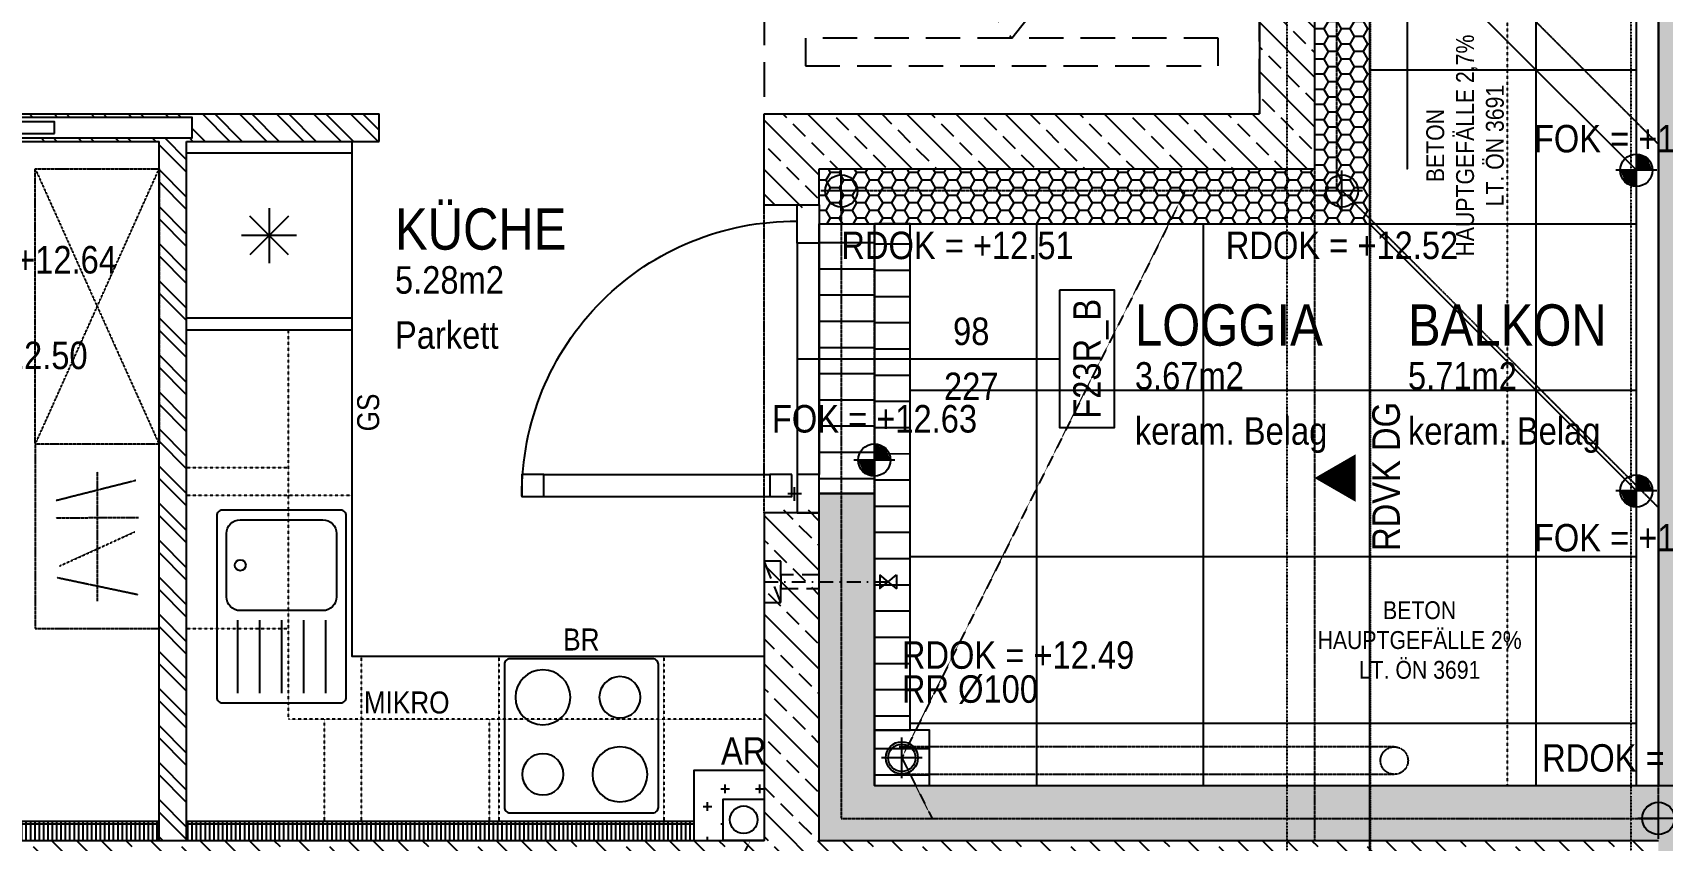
# Model space of a CAD drawing. Header units: millimetres. Extents: x -89828 to -25315, y -35442 to 69272.
# Drawn here: x -34654 to -28730, y 11449 to 14385 of the extents above; entities that cross this region are included whole.
import ezdxf
from ezdxf.enums import TextEntityAlignment as Align

# ---------------------------------------------------------------- set-up
doc = ezdxf.new("R2010")
doc.units = ezdxf.units.MM
doc.linetypes.add('HIDDEN2', pattern=[0.1875, 0.125, -0.0625])
doc.linetypes.add('STRICHPUNKT', pattern=[1, 0.5, -0.25, 0, -0.25])
for name, color, linetype in [('00-TXT---------M0', 8, 'Continuous'), ('00_HLP-G00-L04-M0', 6, 'Continuous'), ('01-BFL-G00-L04-M0', 10, 'Continuous'), ('01-HID-G00-L04-ENTWÄSSERUNG', 8, 'HIDDEN2'), ('01-SYM-G00-L04-M0', 8, 'Continuous'), ('01-TXT---------M0', 1, 'Continuous'), ('01-TXT---------PP', 1, 'Continuous'), ('01-TXT-G00-L04-M0', 1, 'Continuous'), ('02-ANS-G00-L04-Rigol', 8, 'Continuous'), ('02-AXO-G00-L04-M0', 8, 'STRICHPUNKT'), ('02-DIM-G00-L04-ACHSEN', 8, 'Continuous'), ('02-FIL-G00-L04-GRÜN', 72, 'Continuous'), ('02-FIL-G00-L04-LILA', 223, 'Continuous'), ('02-FIL-G00-L04-ORANGE', 40, 'Continuous'), ('02-FIL-G00-L04-PLATTENBELAG', 253, 'Continuous'), ('02-FIL-G00-L04-STB', 8, 'Continuous'), ('02-HID-G00-L04-M0', 8, 'HIDDEN2'), ('02-TWA---------M0', 4, 'Continuous'), ('02-TWA-G00-L04-M0', 4, 'Continuous'), ('02-WDA---------M0', 8, 'Continuous'), ('02-WDA-G00-L04-M0', 8, 'Continuous'), ('02-ZWA---------M0', 2, 'Continuous'), ('02-ZWA-G00-L04-M0', 2, 'Continuous'), ('03-ANS-G00-L04-M0', 8, 'Continuous'), ('03-SYM-G00-L04-M0', 8, 'Continuous'), ('04-HLP---------M0', 8, 'HIDDEN2'), ('04-STO---------M0', 1, 'Continuous'), ('04-SYM---------EP', 8, 'Continuous'), ('04-SYM-G00-L04-EP', 8, 'Continuous'), ('04-TXT---------EP', 8, 'Continuous'), ('04-TXT-G00-L04-M0', 8, 'Continuous'), ('04-TXT-G00-L04-POS', 8, 'Continuous'), ('05-SYM---------M0', 8, 'Continuous'), ('05-SYM-G00-L04-M0', 8, 'Continuous'), ('05-TXT---------PP', 8, 'Continuous'), ('07-SAN---------M0', 8, 'Continuous'), ('07-SAN-G00-L04-Küche', 8, 'Continuous'), ('07-SAN-G00-L04-M0', 8, 'Continuous'), ('07-SYM-G00-L04-M0', 8, 'STRICHPUNKT'), ('07_MOB-G00-L04-M0', 6, 'HIDDEN2'), ('09-VER-G00-L04-GRUNDSTÜCKSGRENZE', 161, 'Continuous')]:
    doc.layers.add(name, color=color, linetype=linetype)
doc.styles.add('ARIAL', font='arial.ttf', dxfattribs={"width": 0.85})
doc.dimstyles.new('pp chromy&schneider', dxfattribs={"dimscale": 0.005, "dimtxt": 25, "dimasz": 10, "dimexe": 0, "dimexo": 0, "dimgap": 5, "dimtad": 1, "dimdec": 1, "dimlfac": 100, "dimrnd": 0.1, "dimzin": 9, "dimdsep": 46, "dimtxsty": 'ARIAL', "dimblk": 'c&s kote', "dimcen": 0, "dimse1": 1, "dimse2": 1, "dimclrd": 8, "dimclrt": 8, "dimadec": 0, "dimazin": 0, "dimtfac": 0.75, "dimtdec": 1, "dimtix": 1, "dimtmove": 2, "dimatfit": 0, "dimldrblk": 'NONE', "dimfxl": 1, "dimtolj": 1, "dimlwd": -1, "dimarcsym": 0})
pattern_1 = [(135, (-114957.16, -39290.58), (-89.80256, -89.80256), []), (135, (-114957.16, -39200.78), (-89.80256, -89.80256), [63.5, -31.75])]
pattern_2 = [(90, (-114957.161, -39290.578), (-15.875, 4e-13), []), (180, (-114957.16, -39290.58), (-2e-12, -63.5), [])]

# ---------------------------------------------------------------- blocks, each defined once
blk = doc.blocks.new('04-TXT')
blk.add_line((0, 0), (0.9529, 0))
at = {"layer": '04-TXT---------EP', "color": 8, "style": 'ARIAL', "width": 0.85}
blk.add_attdef('WIDTH', text='', height=0.1, dxfattribs=at).set_placement((0.6322, 0.05), align=Align.CENTER)
blk.add_attdef('HEIGHT', text='', height=0.1, dxfattribs=at).set_placement((0.6322, -0.05), align=Align.TOP_CENTER)
blk = doc.blocks.new('01-SQM')
at = {"layer": '01-TXT---------M0', "color": 1, "style": 'ARIAL', "width": 0.85}
blk.add_attdef('ROOM', (0, 0), '', height=0.15, dxfattribs=at)
blk.add_attdef('AREA', text='', height=0.1, dxfattribs=at).set_placement((0, -0.06), align=Align.TOP_LEFT)
at = {"layer": '01-TXT---------PP', "color": 1, "style": 'ARIAL', "width": 0.85}
blk.add_attdef('NR', text='', height=0.15, dxfattribs=at).set_placement((-0.1173, 0), align=Align.RIGHT)
blk.add_attdef('FLOOR', text='', height=0.1, dxfattribs=at).set_placement((0, -0.26), align=Align.TOP_LEFT)
blk = doc.blocks.new('FENSTER_120')
at = {"layer": '02-WDA---------M0'}
for points in [[(-0.06, 0), (-0.06, -0.2)], [(-1.04, 0), (-1.04, -0.2)]]:
    blk.add_lwpolyline(points, dxfattribs=at)
at = {"layer": '04-HLP---------M0', "linetype": 'Continuous'}
for points in [[(-0.13, 1.001), (-0.13, 1.081), (-0.05, 1.081), (-0.05, 1.001)], [(-0.13, 0.1), (-0.13, 0.18), (-0.05, 0.18), (-0.05, 0.1)]]:
    blk.add_lwpolyline(points, close=True, dxfattribs=at)
for points in [[(-0.13, 1.001), (-0.13, 0.18)], [(-0.05, 1.001), (-0.05, 0.18)]]:
    blk.add_lwpolyline(points, dxfattribs=at)
at = {"layer": '04-HLP---------M0'}
for points in [[(-0.034, 0.09), (-0.084, 0.09)], [(-0.059, 0.065), (-0.059, 0.115)]]:
    blk.add_lwpolyline(points, dxfattribs=at)
at = {"layer": '04-HLP---------M0', "linetype": 'Continuous'}
blk.add_arc((-0.059, 0.09), 0.991, 89.53543, 180.51619, dxfattribs=at)
at = {"layer": '04-STO---------M0'}
for points in [[(-1.11, 0), (-0.97, 0), (-0.97, 0.08), (-1.11, 0.08)], [(0.01, 0), (-0.13, 0), (-0.13, 0.08), (0.01, 0.08)]]:
    blk.add_lwpolyline(points, close=True, dxfattribs=at)
at = {"layer": '04-SYM---------EP'}
for p, q in [((-0.97, 0.08), (-0.13, 0.08)), ((-0.97, 0), (-0.13, 0))]:
    blk.add_line(p, q, dxfattribs=at)
blk = doc.blocks.new('03-rar')
blk.add_circle((0, 0), 0.05)
at = {"layer": '01-TXT---------M0', "color": 8, "style": 'ARIAL', "width": 0.85}
blk.add_attdef('RR', text='', height=0.1, dxfattribs=at).set_placement((0, 0.1), align=Align.CENTER)
blk = doc.blocks.new('01-HK1')
for p, q in [((-0.0005, -0.0742), (-0.0005, 0.0742)), ((0.0737, 0), (-0.0747, 0))]:
    blk.add_line(p, q)
blk.add_circle((-0.0005, 0), 0.0586)
for points in [[(-0.0005, 0.0586), (0.0409, 0.0414), (-0.0005, 0)], [(-0.0005, 0), (0.0581, 0), (0.0409, 0.0414)], [(-0.0591, 0), (-0.0419, -0.0414), (-0.0005, 0)], [(-0.0419, -0.0414), (-0.0005, -0.0586), (-0.0005, 0)]]:
    blk.add_solid(points)
at = {"layer": '01-TXT---------M0', "color": 8, "style": 'ARIAL', "width": 0.85}
blk.add_attdef('HEIGHT', text='', height=0.1, dxfattribs=at).set_placement((0, 0.2), align=Align.TOP_CENTER)
blk = doc.blocks.new('TV-180')
at = {"flags": 128}
blk.add_lwpolyline([(0, -1.8), (0, 0), (0.45, 0), (0.45, -1.8)], close=True, dxfattribs=at)
blk.add_lwpolyline([(0.275, -0.15), (0.275, -1.65), (0.175, -1.65), (0.175, -0.15)], close=True)
blk.add_lwpolyline([(0.7286, -1.2536), (0.275, -0.9), (0.7286, -0.5464)])
blk = doc.blocks.new('SCHIEBETÜR-80')
at = {"layer": '02-ZWA---------M0'}
for points in [[(-0.4, 0.0375), (-1.35, 0.0375), (-1.35, -0.0375), (-0.4, -0.0375)], [(-0.4, 0.05), (-0.4, 0.0375)], [(0.4, 0.05), (0.4, -0.05)], [(-0.4, -0.0375), (-0.4, -0.05)]]:
    blk.add_lwpolyline(points, dxfattribs=at)
blk.add_lwpolyline([(0.4, 0.0375), (0.45, 0.0375), (0.45, -0.0375), (0.4, -0.0375)], close=True, dxfattribs=at)
at = {"layer": '05-SYM---------M0'}
blk.add_lwpolyline([(-0.85, 0.021), (-0.85, -0.021), (0, -0.021), (0, 0.021)], close=True, dxfattribs=at)
blk = doc.blocks.new('01-hk4')
blk.add_lwpolyline([(0, 0, 0, 0.270625, 0), (0, 0.234375, 0.270625, 0.270625, 0)], format="xyseb")
at = {"layer": '00-TXT---------M0', "color": 8, "style": 'ARIAL', "width": 0.85}
blk.add_attdef('HEIGHT', text='', height=0.1, dxfattribs=at).set_placement((0, 0.35), align=Align.CENTER)
blk = doc.blocks.new('c&s kote')
at = {"color": 8}
for p, q in [((0, -2), (0, 2)), ((0, 2), (0, -2)), ((-2, 0), (2, 0)), ((2, 0), (-2, 0))]:
    blk.add_line(p, q, dxfattribs=at)
blk.add_circle((0, 0), 0.5, dxfattribs=at)
blk = doc.blocks.new('*D357')
at = {"layer": '02-DIM-G00-L04-ACHSEN', "color": 8, "transparency": 16777216}
blk.add_arc((-28844.5, 20569.4), 378.3, 0.00757, 89.99243, dxfattribs=at)
at = {"layer": 'Defpoints', "color": 0, "transparency": 16777216}
for p in [(-28844.5, 23033.1), (-28517, 20758.5), (-60133.8, 20569.4), (-26444.5, 20569.4), (-28844.5, -11894.3)]:
    blk.add_point(p, dxfattribs=at)
at = {"layer": '02-DIM-G00-L04-ACHSEN', "color": 8, "transparency": 16777216, "xscale": 0.05, "yscale": 0.05, "zscale": 0.05}
for p, rotation in [((-28844.5, 20947.7), 179.9962131424511), ((-28466.3, 20569.4), 270.0037868588788)]:
    blk.add_blockref('c&s kote', p, dxfattribs=dict(at, rotation=rotation))
at = {"layer": '02-DIM-G00-L04-ACHSEN', "color": 8, "transparency": 16777216, "insert": (-28577, 20836.9), "char_height": 0.125, "attachment_point": 5, "rotation": 315, "style": 'ARIAL'}
blk.add_mtext('\\A1;90.00°', dxfattribs=at)
blk = doc.blocks.new('_None')
blk = doc.blocks.new('*D394')
at = {"layer": '02-DIM-G00-L04-ACHSEN', "color": 8, "transparency": 16777216}
blk.add_arc((-57014.5, -8823.9), 946.5, 179.31551, 269.99697, dxfattribs=at)
at = {"layer": 'Defpoints', "color": 0, "transparency": 16777216}
for p in [(-57014.5, 23033.1), (-60057.2, -8787.4), (-26444.5, -9190.8), (-57838, -9290.6), (-57014.5, -11894.3)]:
    blk.add_point(p, dxfattribs=at)
at = {"layer": '02-DIM-G00-L04-ACHSEN', "color": 8, "transparency": 16777216, "xscale": 0.05, "yscale": 0.05, "zscale": 0.05}
for p, rotation in [((-57961, -8812.6), 89.31399696882043), ((-57014.5, -9770.4), 359.9984866771429)]:
    blk.add_blockref('c&s kote', p, dxfattribs=dict(at, rotation=rotation))
at = {"layer": '02-DIM-G00-L04-ACHSEN', "color": 8, "transparency": 16777216, "insert": (-57687.8, -9489.1), "char_height": 0.125, "attachment_point": 5, "rotation": 314.65624, "style": 'ARIAL'}
blk.add_mtext('\\A1;90.69°', dxfattribs=at)
blk = doc.blocks.new('*D395')
at = {"layer": '02-DIM-G00-L04-ACHSEN', "color": 8, "transparency": 16777216}
blk.add_arc((-28844.5, -9162), 916.3, 270.00313, 359.30936, dxfattribs=at)
at = {"layer": 'Defpoints', "color": 0, "transparency": 16777216}
for p in [(-28844.5, 23033.1), (-60057.2, -8787.4), (-26444.5, -9190.8), (-28389.6, -9957.3), (-28844.5, -11894.3)]:
    blk.add_point(p, dxfattribs=at)
at = {"layer": '02-DIM-G00-L04-ACHSEN', "color": 8, "transparency": 16777216, "xscale": 0.05, "yscale": 0.05, "zscale": 0.05}
for p, rotation in [((-27928.3, -9173), 89.31092035926187), ((-28844.5, -10078.2), 180.001563286988)]:
    blk.add_blockref('c&s kote', p, dxfattribs=dict(at, rotation=rotation))
at = {"layer": '02-DIM-G00-L04-ACHSEN', "color": 8, "transparency": 16777216, "insert": (-28200.6, -9813.7), "char_height": 0.125, "attachment_point": 5, "rotation": 44.65624, "style": 'ARIAL'}
blk.add_mtext('\\A1;89.31°', dxfattribs=at)
blk = doc.blocks.new('türachse&qualität')
at = {"layer": '05-SYM---------M0'}
blk.add_line((-0.4, 0), (-0.4, 0), dxfattribs=at)
at = {"layer": '05-TXT---------PP'}
blk.add_lwpolyline([(-0.5, -0.25), (-0.5, 0.25), (-0.7, 0.25), (-0.7, -0.25)], close=True, dxfattribs=at)
at = {"layer": '05-TXT---------PP', "color": 8, "style": 'ARIAL', "text_generation_flag": 6, "width": 0.85}
blk.add_attdef('POS.NR.', text='', height=0.1, rotation=270, dxfattribs=at).set_placement((-0.6529, -0.0112), align=Align.TOP_CENTER)
blk = doc.blocks.new('Kühlschrank')
blk.add_lwpolyline([(-0.3, 0), (0.3, 0), (0.3, -0.6), (-0.3, -0.6)], close=True)
for points in [[(0.0707, -0.2293), (-0.0707, -0.3707)], [(-0.0707, -0.2293), (0.0707, -0.3707)], [(0, -0.2), (0, -0.4)], [(-0.1, -0.3), (0.1, -0.3)]]:
    blk.add_lwpolyline(points)
blk = doc.blocks.new('kochfeld')
blk.add_lwpolyline([(-0.28, -0.55), (-0.28, -0.03, -0.414214), (-0.26, -0.01), (0.26, -0.01, -0.414214), (0.28, -0.03), (0.28, -0.55, -0.414214), (0.26, -0.57), (-0.26, -0.57, -0.414214)], format="xyb", close=True)
for centre, radius in [((0.14, -0.15), 0.1), ((-0.14, -0.15), 0.075), ((-0.14, -0.43), 0.1), ((0.14, -0.43), 0.075)]:
    blk.add_circle(centre, radius)
blk = doc.blocks.new('Spüle')
for points in [[(0.4, -0.02), (-0.26, -0.02, 0.414214), (-0.28, -0.04), (-0.28, -0.47, 0.414214), (-0.26, -0.49), (0.4, -0.49, 0.414214), (0.42, -0.47), (0.42, -0.04, 0.414214)], [(-0.195, -0.055), (0.035, -0.055, -0.414214), (0.085, -0.105), (0.085, -0.405, -0.414214), (0.035, -0.455), (-0.195, -0.455, -0.414214), (-0.245, -0.405), (-0.245, -0.105, -0.414214)]]:
    blk.add_lwpolyline(points, format="xyb", close=True)
for points in [[(0.12, -0.095), (0.385, -0.095)], [(0.12, -0.175), (0.385, -0.175)], [(0.12, -0.255), (0.385, -0.255)], [(0.12, -0.335), (0.385, -0.335)], [(0.12, -0.415), (0.385, -0.415)]]:
    blk.add_lwpolyline(points)
blk.add_circle((-0.08, -0.405), 0.02)
blk = doc.blocks.new('07_Kemper-ventil')
at = {"layer": '02-TWA---------M0', "linetype": 'HIDDEN2', "ltscale": 0.5}
for points in [[(-0.075, 0), (-0.075, -0.06), (0.075, -0.06), (0.075, 0), (-0.075, 0)], [(-0.025, -0.06), (-0.025, -0.2), (0.025, -0.2), (0.025, -0.06)]]:
    blk.add_lwpolyline(points, close=True, dxfattribs=at)
blk.add_lwpolyline([(-0.075, -0.06), (0.075, 0)], dxfattribs=at)
at = {"layer": '07-SAN---------M0', "linetype": 'STRICHPUNKT', "ltscale": 0.1}
blk.add_lwpolyline([(0, 0), (0, -0.48)], dxfattribs=at)
at = {"layer": '07-SAN---------M0'}
for points in [[(0.025, -0.42), (-0.025, -0.42), (0, -0.45), (0.025, -0.42)], [(0.025, -0.48), (-0.025, -0.48), (0, -0.45), (0.025, -0.48)]]:
    blk.add_lwpolyline(points, close=True, dxfattribs=at)
blk = doc.blocks.new('01-HK2')
for p, q in [((0, -0.098), (0, 0.098)), ((0.098, 0), (-0.098, 0))]:
    blk.add_line(p, q)
blk.add_circle((0, 0), 0.0773)
at = {"layer": '01-TXT---------M0', "color": 8, "style": 'ARIAL', "width": 0.85}
blk.add_attdef('HEIGHT', text='', height=0.1, rotation=360, dxfattribs=at).set_placement((0, 0.132), align=Align.BOTTOM_CENTER)
blk = doc.blocks.new('*D403')
at = {"layer": '02-DIM-G00-L04-ACHSEN', "color": 8, "transparency": 16777216}
blk.add_line((-29657.2, 14929.4), (-29657.2, 13889.5), dxfattribs=at)
at = {"layer": 'Defpoints', "color": 0, "transparency": 16777216}
for p in [(-29694.5, 14929.4), (-29994.5, 13889.4), (-29657.2, 13889.4)]:
    blk.add_point(p, dxfattribs=at)
at = {"layer": '02-DIM-G00-L04-ACHSEN', "color": 8, "transparency": 16777216, "xscale": 0.05, "yscale": 0.05, "zscale": 0.05}
for p, rotation in [((-29657.2, 14929.4), 90), ((-29657.2, 13889.4), 270)]:
    blk.add_blockref('c&s kote', p, dxfattribs=dict(at, rotation=rotation))
at = {"layer": '02-DIM-G00-L04-ACHSEN', "color": 8, "transparency": 16777216, "insert": (-29657.2, 14409.4), "char_height": 0.125, "attachment_point": 5, "rotation": 90, "style": 'ARIAL'}
blk.add_mtext('\\A1;104000', dxfattribs=at)

msp = doc.modelspace()

# ---------------------------------------------------------------- hatches: boundary and pattern name
at = {"layer": '02-ANS-G00-L04-Rigol', "true_color": 0x636466}
h = msp.add_hatch(dxfattribs=at)
h.set_pattern_fill('ANSI31', color=251, scale=30, angle=422.33899195, style=0)
h.set_pattern_definition([(180, (38297.01, 42197.04), (-2e-08, -95.25), [])])
h.paths.add_polyline_path([(-31594.5294, 12709.4223), (-31794.5294, 12709.4223), (-31794.5294, 13689.4223), (-31594.5294, 13689.4223)])
h = msp.add_hatch(dxfattribs=at)
h.set_pattern_fill('ANSI31', color=251, scale=30, angle=422.05996031, style=0)
h.set_pattern_definition([(0.01342, (-114965.86, 50839.9), (0.02231, -95.25), [])])
h.paths.add_polyline_path([(-31464.5294, 13689.4527), (-31594.5294, 13689.4223), (-31594.5294, 11849.4222), (-31464.0985, 11849.4528)])
h = msp.add_hatch(dxfattribs=at)
h.set_pattern_fill('ANSI31', color=251, scale=30, angle=422.07337938, style=0)
h.set_pattern_definition([(0.02684, (-114945.23, -39310.1), (-0.04462, 95.24999), [])])
h.paths.add_polyline_path([(-31594.5294, 11849.4223), (-31594.5294, 11649.4223), (-31394.5294, 11649.4223), (-31394.5294, 11849.4223)])
at = {"layer": '02-FIL-G00-L04-GRÜN', "true_color": 0x636466}
h = msp.add_hatch(dxfattribs=at)
h.set_pattern_fill('AR-CONC', color=251, angle=107.04654128, style=0)
h.set_pattern_definition([(310, (42.84, 50859.42), (182.18467, 15.9391), [19.05, -209.55]), (5, (42.84, 50859.42), (-35.2428, -191.05664), [15.24, -167.64]), (259.549, (58.02, 50860.75), (146.9425, -175.1167), [16.19, -178.09]), (313.8158, (42.84, 50808.62), (271.079, 42.0423), [28.575, -314.325]), (263.3644, (65.43, 50812.13), (237.4042, -247.4256), [24.285, -267.135]), (8.816, (42.84, 50808.62), (237.4046, -247.4251), [22.86, -251.46]), (339, (68.24, 50821.32), (151.6149, 102.2655), [19.05, -209.55]), (34, (68.24, 50821.32), (61.802, -184.188), [15.24, -167.64]), (288.5486, (80.87, 50829.84), (213.4165, -81.92286), [16.19, -178.09]), (322.5, (42.84, 50859.42), (3.0886, -84.55504), [0, -165.608, 0, -170.18, 0, -168.275]), (352.5, (42.84, 50859.42), (66.81966, -100.18057), [0, -97.028, 0, -161.798, 0, -64.135]), (32.5, (-13.8, 50859.42), (135.590595, 5.72874), [0, -63.5, 0, -198.12, 0, -262.89]), (42.5, (-39.2, 50859.42), (148.12918, -25.4265), [0, -82.55, 0, -131.572, 0, -186.69])])
h.paths.add_polyline_path([(-28744.5294, 11649.4223), (-28686.2666, 11649.4223), (-28542.6478, 11732.3143), (-28587.7387, 11794.5428), (-28592.0338, 11835.3134), (-28572.7084, 11893.2503), (-28566.2666, 11949.0419), (-28607.0641, 11996.2497), (-28598.4747, 12030.5829), (-28557.6781, 12069.2073), (-28555.5306, 12137.8735), (-28574.8559, 12185.0816), (-28574.8559, 12388.9342), (-28577.0026, 12446.8712), (-28564.1199, 12552.0163), (-28574.8559, 12624.9739), (-28604.9165, 12663.5987), (-28609.2116, 12704.3692), (-28587.7387, 12770.8896), (-28570.5617, 12858.8679), (-28514.7339, 12991.9086), (-28596.3357, 13136.4328), (-28572.7169, 13196.5159), (-28592.0414, 13301.6607), (-28585.5996, 13372.4726), (-28574.8636, 13426.118), (-28521.1834, 13539.8465), (-28598.4832, 13647.1374), (-28596.3357, 13685.7618), (-28611.3634, 13697.8236), (-28609.2159, 13783.6565), (-28561.9774, 13869.4891), (-28553.389, 13916.6969), (-28568.4192, 13998.2379), (-28583.4495, 14054.0291), (-28583.4495, 14081.9247), (-28583.4495, 14105.5288), (-28589.8913, 14152.7369), (-28613.511, 14227.8404), (-28600.6274, 14277.1943), (-28598.4798, 14324.4021), (-28611.3634, 14395.214), (-28592.0389, 14586.192), (-28613.511, 14659.1496), (-28613.511, 14710.6493), (-28589.8913, 14815.7941), (-28566.27, 15084.9812), (-28598.479, 15140.7724), (-28598.479, 15185.8345), (-28570.5651, 15241.626), (-28557.6815, 15295.2715), (-28551.2618, 15553.334), (-28579.1757, 15611.2709), (-28568.4396, 15679.9371), (-28553.4093, 15810.832), (-28559.8511, 15853.7483), (-28574.9035, 16111.7726), (-28583.492, 16174.0014), (-28559.8724, 16264.1255), (-28542.0139, 16384.2913), (-28540.5478, 16502.3113), (-28579.1977, 16459.395), (-28598.5223, 16598.8731), (-28577.085, 16902.0024), (-28572.7899, 16983.5435), (-28540.5818, 17135.8964), (-28542.7293, 17333.3114), (-28570.6432, 17453.4772), (-28558.0212, 17605.3122), (-28584.7305, 17658.1437), (-28617.5653, 17710.9908), (-28616.6753, 17732.3373), (-28644.9561, 17768.9926), (-28843.0953, 17811.663), (-28877.451, 17768.7464), (-28948.3091, 17792.3505), (-29029.904, 17815.9545), (-29092.1736, 17833.121), (-29169.4734, 17800.9339), (-29296.1592, 17833.121), (-29429.2868, 17749.8357), (-29583.8865, 17739.1069), (-29738.487, 17790.2047), (-29740.2647, 17811.663), (-29794.5336, 17822.3918), (-29794.5337, 17619.4218), (-28744.5294, 17619.4218)])
at = {"layer": '02-FIL-G00-L04-LILA', "true_color": 0x636466}
h = msp.add_hatch(dxfattribs=at)
h.set_pattern_fill('HONEY', color=251, scale=10, angle=197.04654128, style=0)
h.set_pattern_definition([(180, (42.84, 5709.422), (-47.625, -27.4963), [31.75, -63.5]), (300, (42.84, 5709.422), (47.624994, -27.49631), [31.75, -63.5]), (240, (42.84, 5709.422), (-6e-06, -54.99261), [-63.5, 31.75])])
h.paths.add_polyline_path([(-29994.5294, 15099.4223), (-29994.5294, 15029.4223), (-29994.5294, 13889.4223), (-31794.5294, 13889.4223), (-31794.5294, 13759.4223), (-31794.5294, 13689.4223), (-31594.5294, 13689.4223), (-31464.5294, 13689.4527), (-31464.5294, 13689.4223), (-29794.5294, 13689.4223), (-29794.5294, 15099.4223)])
h = msp.add_hatch(dxfattribs=at)
h.set_pattern_fill('HONEY', color=251, scale=10, angle=107.04654128, style=0)
h.set_pattern_definition([(90, (42.84, 5709.422), (-27.4963, 47.625), [31.75, -63.5]), (210, (42.84, 5709.422), (-27.49631, -47.624994), [31.75, -63.5]), (150, (42.84, 5709.422), (-54.99261, 6e-06), [-63.5, 31.75])])
h.paths.add_polyline_path([(-31394.5294, 11649.4223), (-31394.5294, 11649.3754), (-31594.5294, 11649.4223), (-31594.5294, 12709.4223), (-31794.5294, 12709.4223), (-31794.5294, 12639.4223), (-31794.5294, 11449.4223), (-28744.5294, 11449.4223), (-28744.5294, 11249.4223), (-30774.5294, 11249.4223), (-30774.5294, 10359.4223), (-30774.5294, 10289.4223), (-30574.5294, 10289.4223), (-30574.5294, 11049.4223), (-30444.5294, 11049.4223), (-28544.5294, 11049.4223), (-28544.5294, 11649.4223)])
at = {"layer": '02-FIL-G00-L04-ORANGE', "true_color": 0x636466}
h = msp.add_hatch(dxfattribs=at)
h.set_pattern_fill('ANSI32', color=251, scale=10, angle=197.04654128, style=0)
h.set_pattern_definition([(135, (-114957.16, -39290.58), (-67.35192, -67.35192), []), (135, (-114957.16, -39245.68), (-67.35192, -67.35192), [])])
h.paths.add_polyline_path([(-33394.5294, 14089.4223), (-35024.5294, 14089.4223), (-35024.5294, 14076.9223), (-34074.5294, 14076.9223), (-34074.5294, 14001.9223), (-35024.5294, 14001.9223), (-35024.5294, 13989.4223), (-34194.5294, 13989.4223), (-34194.5294, 11449.4223), (-34094.5294, 11449.4223), (-34094.5294, 13989.4223), (-33394.5294, 13989.4223)])
h = msp.add_hatch(dxfattribs=at)
h.set_pattern_fill('CROSS', color=251, scale=10, angle=107.04654128, style=0)
h.set_pattern_definition([(360, (-114957.16, -39290.58), (63.5, 63.5), [31.75, -95.25]), (90, (-114941.286, -39306.45), (-63.5, 63.5), [31.75, -95.25])])
h.paths.add_polyline_path([(-31994.5294, 11674.4223), (-32219.5294, 11674.4223), (-32219.5294, 11449.4223), (-32144.5294, 11449.4223), (-32144.5294, 11599.4223), (-31994.5294, 11599.4223)])
h = msp.add_hatch(dxfattribs=at)
h.set_pattern_fill('GRATE', color=251, scale=20, angle=197.04654128, style=0)
h.set_pattern_definition(pattern_2)
h.paths.add_polyline_path([(-34194.5294, 11519.4223), (-34779.5294, 11519.4223), (-34779.5294, 11449.4223), (-34194.5294, 11449.4223)])
h = msp.add_hatch(dxfattribs=at)
h.set_pattern_fill('GRATE', color=251, scale=20, angle=197.04654128, style=0)
h.set_pattern_definition(pattern_2)
h.paths.add_polyline_path([(-34094.5294, 11519.4223), (-34094.5294, 11449.4223), (-32249.5294, 11449.4223), (-32249.5294, 11519.4223)])
at = {"layer": '02-FIL-G00-L04-STB', "true_color": 0x636466}
h = msp.add_hatch(dxfattribs=at)
h.set_pattern_fill('ANSI33', color=251, scale=20, angle=197.04654128, style=0)
h.set_pattern_definition(pattern_1)
h.paths.add_polyline_path([(-29994.5294, 15029.4223), (-30074.5294, 15029.4223), (-30194.5294, 15029.4223), (-30194.5294, 14089.4223), (-31994.5294, 14089.4223), (-31994.5294, 13749.4223), (-31794.5294, 13749.4223), (-31794.5294, 13889.4223), (-29994.5294, 13889.4223)])
h = msp.add_hatch(dxfattribs=at)
h.set_pattern_fill('ANSI33', color=251, scale=20, angle=197.04654128, style=0)
h.set_pattern_definition(pattern_1)
h.paths.add_polyline_path([(-34544.5294, 11249.4223), (-30974.5294, 11249.4223), (-30974.5294, 10359.4223), (-30774.5294, 10359.4223), (-30774.5294, 11249.4223), (-28744.5294, 11249.4223), (-28744.5294, 11449.4223), (-31794.5294, 11449.4223), (-31794.5294, 12649.4223), (-31994.5294, 12649.4223), (-31994.5294, 11449.4223), (-34794.5294, 11449.4223), (-34794.5294, 11369.4223), (-34794.5294, 11249.4223), (-34744.5294, 11249.4223), (-34744.5294, 4074.4223), (-34544.5294, 4074.4223)])

# ---------------------------------------------------------------- linework, layer by layer
at = {"layer": '00_HLP-G00-L04-M0', "color": 251, "true_color": 0x636466}
msp.add_lwpolyline([(-29794.5336, 17822.3918), (-29794.5337, 17619.4218), (-28744.5294, 17619.4218), (-28744.5294, 11649.4223), (-28686.2666, 11649.4223)], dxfattribs=at)
at = {"layer": '01-BFL-G00-L04-M0', "color": 251, "linetype": 'HIDDEN2', "ltscale": 3, "true_color": 0x636466}
msp.add_lwpolyline([(-29494.2214, 54209.7417), (-29604.2077, 39059.9215), (-29791.1835, 21069.9026), (-29794.5334, -9443.9018), (-29787.122, -15508.9929)], dxfattribs=at)
at = {"layer": '01-HID-G00-L04-ENTWÄSSERUNG', "color": 251, "true_color": 0x636466}
for points in [[(-29914.5294, 14709.4223), (-29694.5294, 14929.4223), (-28744.5294, 13979.4223)], [(-30464.5294, 13809.4223), (-31494.5294, 11749.4223), (-31384.5294, 11529.4223)], [(-29894.5339, 13809.4223), (-28744.5294, 12659.4177)]]:
    msp.add_lwpolyline(points, dxfattribs=at)
for points in [[(-29230.5021, 13799.3074, 0, 0, 0), (-29230.5021, 14049.3074, 50, 0, 0), (-29230.5021, 14199.3074, 0, 0, 0)], [(-29412.3412, 11974.6025, 0, 0, 0), (-29662.3412, 11974.6025, 50, 0, 0), (-29812.3412, 11974.6025, 0, 0, 0)]]:
    msp.add_lwpolyline(points, format="xyseb", dxfattribs=at)
at = {"layer": '02-ANS-G00-L04-Rigol', "color": 251, "true_color": 0x636466}
for points in [[(-31594.5294, 12709.4223), (-31794.5294, 12709.4223), (-31794.5294, 13689.4223), (-31594.5294, 13689.4223)], [(-31464.5294, 13689.4527), (-31594.5294, 13689.4223), (-31594.5294, 11849.4222), (-31464.0985, 11849.4528)], [(-31594.5294, 11849.4223), (-31594.5294, 11649.4223), (-31394.5294, 11649.4223), (-31394.5294, 11849.4223)]]:
    msp.add_lwpolyline(points, close=True, dxfattribs=at)
at = {"layer": '02-AXO-G00-L04-M0', "color": 251, "true_color": 0x636466}
for points in [[(-30094.531, 23033.1204), (-30094.531, -11894.3214)], [(-28844.5294, 23033.1204), (-28844.5294, -11894.3214)]]:
    msp.add_lwpolyline(points, dxfattribs=at)
at = {"layer": '02-FIL-G00-L04-PLATTENBELAG', "color": 251, "true_color": 0x636466}
for points in [[(-29189.5294, 17539.4218), (-29189.5294, 11649.4223)], [(-29794.5281, 14854.4223), (-28824.5294, 13884.4235)], [(-29794.5281, 14854.4223), (-28824.5294, 13884.4235)], [(-29794.5339, 14249.4235), (-28824.5294, 14249.4235)], [(-31004.5294, 13689.4223), (-31004.5294, 11649.4223)], [(-30399.5294, 13689.4223), (-30399.5294, 11649.4223)], [(-29794.5339, 13689.4223), (-28824.5294, 13689.4223)], [(-29794.5294, 13689.4223), (-29794.5294, 11649.4223)], [(-29794.5294, 13689.4223), (-28824.5294, 12719.4223)], [(-29794.5294, 13689.4223), (-28824.5294, 12719.4223)], [(-28824.5294, 13084.4223), (-31464.5294, 13084.4223)], [(-28824.5294, 12479.4223), (-31464.5294, 12479.4223)], [(-28824.5294, 11874.4223), (-31464.5294, 11874.4223)]]:
    msp.add_lwpolyline(points, dxfattribs=at)
at = {"layer": '02-HID-G00-L04-M0', "color": 251, "true_color": 0x636466}
msp.add_line((-32144.5294, 11249.4223), (-32044.5294, 11449.4223), dxfattribs=at)
at = {"layer": '02-HID-G00-L04-M0', "color": 251, "ltscale": 0.5, "true_color": 0x636466}
for points in [[(-29794.5355, 20883.1383), (-29294.5294, 20883.1383), (-29294.5294, 11649.4223)], [(-29794.5294, 13689.4223), (-29794.5294, 11649.4223)]]:
    msp.add_lwpolyline(points, dxfattribs=at)
at = {"layer": '02-HID-G00-L04-M0', "color": 251, "true_color": 0x636466}
msp.add_lwpolyline([(-29914.5294, 13809.4223), (-31714.5294, 13809.4223), (-31714.5294, 11529.4223), (-28744.5294, 11529.4223), (-28744.5294, 17619.4218), (-29914.5294, 17619.4218)], close=True, dxfattribs=at)
for points in [[(-29994.5294, 13889.4223), (-29994.5294, 11449.4223)], [(-31994.5294, 12639.4223), (-31994.5294, 13759.4223)], [(-31594.5294, 12709.4223), (-31594.5294, 13689.4223)]]:
    msp.add_lwpolyline(points, dxfattribs=at)
at = {"layer": '02-TWA-G00-L04-M0', "color": 251, "true_color": 0x636466}
for points in [[(-30194.5294, 15029.4223), (-30194.5294, 14089.4223)], [(-29994.5294, 15029.4223), (-29994.5294, 13889.4223)], [(-31994.5294, 14089.4223), (-30194.5294, 14089.4223)], [(-31994.5294, 13759.4223), (-31994.5294, 14089.4223)], [(-31794.5294, 13889.4223), (-29994.5294, 13889.4223)], [(-31794.5294, 13759.4223), (-31794.5294, 13889.4223)], [(-31994.5294, 13759.4223), (-31794.5294, 13759.4223)], [(-31794.5294, 11449.4223), (-31794.5294, 12639.4223), (-31994.5294, 12639.4223), (-31994.5294, 11449.4223)], [(-34779.5294, 11449.4223), (-31994.5294, 11449.4223)], [(-31794.5294, 11449.4223), (-28744.5294, 11449.4223)]]:
    msp.add_lwpolyline(points, dxfattribs=at)
at = {"layer": '02-WDA-G00-L04-M0', "color": 251, "true_color": 0x636466}
for points in [[(-29794.5294, 18269.4223), (-29794.5294, 13689.4223)], [(-28744.5294, 11649.4223), (-28744.5294, 17619.4218), (-29794.1439, 17619.4218)], [(-28824.5294, 11649.4223), (-28824.5294, 17539.4218), (-29794.1439, 17539.4218)], [(-31594.5294, 13689.4223), (-29794.5294, 13689.4223)], [(-31594.5294, 11649.4223), (-31594.5294, 12709.4223)], [(-31594.5294, 11649.4223), (-28544.5294, 11649.4223)]]:
    msp.add_lwpolyline(points, dxfattribs=at)
at = {"layer": '02-ZWA-G00-L04-M0', "color": 251, "true_color": 0x636466}
for points in [[(-35024.5294, 14089.4223), (-33394.5294, 14089.4223)], [(-33394.5294, 13989.4223), (-33394.5294, 14089.4223)], [(-35024.5294, 13989.4223), (-34194.5294, 13989.4223)], [(-34194.5294, 11449.4223), (-34194.5294, 13989.4223)], [(-34094.5294, 11449.4223), (-34094.5294, 13989.4223)], [(-34094.5294, 13989.4223), (-33394.5294, 13989.4223)], [(-32249.5294, 11449.4223), (-32249.5294, 11704.4223), (-31994.5294, 11704.4223)], [(-32144.5294, 11449.4223), (-32144.5294, 11599.4223), (-31994.5294, 11599.4223)], [(-34779.5294, 11519.4223), (-34194.5294, 11519.4223)], [(-34094.5294, 11519.4223), (-32249.5294, 11519.4223)]]:
    msp.add_lwpolyline(points, dxfattribs=at)
at = {"layer": '03-ANS-G00-L04-M0', "color": 251, "true_color": 0x636466}
msp.add_lwpolyline([(-32144.5294, 11599.4223), (-31994.5294, 11599.4223), (-31994.5294, 11449.4223), (-32144.5294, 11449.4223)], close=True, dxfattribs=at)
at = {"layer": '03-SYM-G00-L04-M0', "color": 251, "linetype": 'HIDDEN2', "true_color": 0x636466}
for points in [[(-29704.5294, 11789.4223), (-31504.5294, 11789.4223)], [(-29704.5294, 11689.4223), (-31504.5294, 11689.4223)]]:
    msp.add_lwpolyline(points, dxfattribs=at)
msp.add_circle((-29704.5294, 11739.4223), 50, dxfattribs=at)
at = {"layer": '07-SAN-G00-L04-Küche', "color": 251, "true_color": 0x636466}
msp.add_lwpolyline([(-34094.5294, 13304.4223), (-33494.5294, 13304.4223)], dxfattribs=at)
at = {"layer": '07-SAN-G00-L04-Küche', "color": 251, "linetype": 'HIDDEN2', "ltscale": 0.5, "true_color": 0x636466}
for points in [[(-31994.5294, 11889.4223), (-33724.5294, 11889.4223), (-33724.5294, 13304.4223)], [(-34094.5294, 12804.4223), (-33724.5294, 12804.4223)], [(-34094.5294, 12704.4223), (-33494.5294, 12704.4223)], [(-34094.5294, 12219.4223), (-33724.5294, 12219.4223)], [(-33459.5294, 12119.4223), (-33459.5294, 11519.4223)], [(-32959.5294, 12119.4223), (-32959.5294, 11519.4223)], [(-32359.5294, 12119.4223), (-32359.5294, 11519.4223)], [(-33594.5294, 11889.4223), (-33594.5294, 11522.1101)], [(-32994.5294, 11889.4223), (-32994.5294, 11522.1101)]]:
    msp.add_lwpolyline(points, dxfattribs=at)
at = {"layer": '07-SAN-G00-L04-M0', "color": 251, "true_color": 0x636466}
msp.add_lwpolyline([(-33494.5294, 13989.4223), (-33494.5294, 12119.4223), (-31994.5294, 12119.4223)], dxfattribs=at)
at = {"layer": '07_MOB-G00-L04-M0', "color": 251, "true_color": 0x636466}
for points in [[(-34644.5294, 13889.2372), (-34194.5294, 13889.2372), (-34194.5294, 12889.2372), (-34644.5294, 12889.2372), (-34644.5294, 13889.2372)], [(-34644.5294, 12889.2372), (-34194.5294, 13889.2372)], [(-34644.5294, 13889.2372), (-34194.5294, 12889.2372)], [(-34570.1559, 12684.8263), (-34279.2884, 12758.2843)], [(-34419.5294, 12789.2369), (-34419.5294, 12319.2369)], [(-34569.5266, 12621.4642), (-34269.5322, 12623.2864)], [(-34556.0953, 12446.7431), (-34282.9635, 12570.8359)], [(-34566.3168, 12405.0369), (-34272.742, 12343.2803)]]:
    msp.add_lwpolyline(points, dxfattribs=at)
msp.add_lwpolyline([(-34194.5294, 12889.2372), (-34644.5294, 12889.2372), (-34644.5294, 12219.2369), (-34194.5294, 12219.2369)], close=True, dxfattribs=at)
at = {"layer": '09-VER-G00-L04-GRUNDSTÜCKSGRENZE', "color": 251, "true_color": 0x636466}
msp.add_lwpolyline([(-29794.5334, -9443.9018), (-40957.6036, -9316.6054), (-57452.7981, -9113.1801), (-57360.3311, 20830.8382), (-84278.385, 20779.7671), (-84408.3801, 20780.4306), (-84325.8559, 36948.1189), (-84316.0948, 38860.4555), (-69322.3224, 38976.651), (-46959.5657, 39032.1927), (-47077.253, 20849.6952), (-46943.0344, 20850.6028), (-29794.5355, 20883.1383)], close=True, dxfattribs=at)

# ---------------------------------------------------------------- block references
at = {"layer": '01-SYM-G00-L04-M0', "color": 251, "true_color": 0x636466}
ref = msp.add_blockref('01-HK1', (-28824.0189, 13884.4248), dxfattribs=dict(at, xscale=999.9999999999995, yscale=999.9999999999995, zscale=999.9999999999995, rotation=4.12754519845e-05))
ref.add_attrib('HEIGHT', 'FOK = +12.65', dxfattribs={"layer": '01-TXT---------M0', "color": 8, "height": 100, "rotation": 0.00004128, "style": 'ARIAL', "width": 0.85}).set_placement((-28824.019, 14049.4236), align=Align.TOP_CENTER)
ref = msp.add_blockref('01-HK2', (-31714.5294, 13809.4223), dxfattribs=dict(at, xscale=757.5757580343633, yscale=757.5757580735275, zscale=757.5757580681659, rotation=1.76075916e-08))
ref.add_attrib('HEIGHT', 'RDOK = +12.51', dxfattribs={"layer": '01-TXT---------M0', "color": 8, "height": 100, "rotation": 0.00000001, "style": 'ARIAL', "width": 0.85}).set_placement((-31714.5294, 13531.5911), align=Align.BOTTOM_LEFT)
ref = msp.add_blockref('01-HK2', (-29894.5339, 13809.4223), dxfattribs=dict(at, xscale=757.5757580343633, yscale=757.5757580735275, zscale=757.5757580681659, rotation=1.76075916e-08))
ref.add_attrib('HEIGHT', 'RDOK = +12.52', dxfattribs={"layer": '01-TXT---------M0', "color": 8, "height": 100, "rotation": 0.00000001, "style": 'ARIAL', "width": 0.85}).set_placement((-29894.5339, 13531.9569), align=Align.BOTTOM_CENTER)
at = {"layer": '01-SYM-G00-L04-M0', "color": 251, "true_color": 0x636466, "xscale": 999.9999999999995, "yscale": 999.9999999999995, "zscale": 999.9999999999995, "rotation": 4.12754519845e-05}
for p, values in [((-35057.1609, 13409.4223), {'HEIGHT': 'FOK WOHNUNG = +12.64'}), ((-31594.0189, 12831.5376), {'HEIGHT': 'FOK = +12.63'})]:
    msp.add_blockref('01-HK1', p, dxfattribs=at).add_auto_attribs(values)
at = {"layer": '01-SYM-G00-L04-M0', "color": 251, "true_color": 0x636466}
ref = msp.add_blockref('01-HK2', (-35068.2386, 12981.9592), dxfattribs=dict(at, xscale=757.5757580343633, yscale=757.5757580735275, zscale=757.5757580681659, rotation=1.76075916e-08))
ref.add_attrib('HEIGHT', 'RDOK OG 04 = +12.50', dxfattribs={"layer": '01-TXT---------M0', "color": 8, "height": 100, "rotation": 0.00000001, "style": 'ARIAL', "width": 0.85}).set_placement((-35068.2386, 13131.9592), align=Align.BOTTOM_CENTER)
ref = msp.add_blockref('01-hk4', (-29994.5294, 12766.1258), dxfattribs=dict(at, xscale=-640.0000004359814, yscale=640.0000004301467, zscale=640.0000004327273, rotation=269.999992120935))
ref.add_attrib('HEIGHT', 'RDVK DG', dxfattribs={"layer": '00-TXT---------M0', "color": 8, "extrusion": (0, 0, -1), "height": 100, "rotation": 90.00000787, "style": 'ARIAL', "text_generation_flag": 4, "width": 0.85}).set_placement((29784.2804, 12771.8064), align=Align.TOP_CENTER)
ref = msp.add_blockref('01-HK1', (-28824.0189, 12719.4236), dxfattribs=dict(at, xscale=999.9999999999995, yscale=999.9999999999995, zscale=999.9999999999995, rotation=4.12754519845e-05))
ref.add_attrib('HEIGHT', 'FOK = +12.69', dxfattribs={"layer": '01-TXT---------M0', "color": 8, "height": 100, "rotation": 0.00004128, "style": 'ARIAL', "width": 0.85}).set_placement((-28824.019, 12599.2861), align=Align.TOP_CENTER)
ref = msp.add_blockref('01-HK2', (-31494.5294, 11749.4223), dxfattribs=dict(at, xscale=757.5757580343633, yscale=757.5757580735275, zscale=757.5757580681659, rotation=1.76075916e-08))
ref.add_attrib('HEIGHT', 'RDOK = +12.49', dxfattribs={"layer": '01-TXT---------M0', "color": 8, "height": 100, "rotation": 0.00000001, "style": 'ARIAL', "width": 0.85}).set_placement((-31494.5294, 12042.9504), align=Align.BOTTOM_LEFT)
ref = msp.add_blockref('01-HK2', (-28744.5294, 11529.4223), dxfattribs=dict(at, xscale=757.5757580343633, yscale=757.5757580735275, zscale=757.5757580681659, rotation=1.76075916e-08))
ref.add_attrib('HEIGHT', 'RDOK = +12.55', dxfattribs={"layer": '01-TXT---------M0', "color": 8, "height": 100, "rotation": 0.00000001, "style": 'ARIAL', "width": 0.85}).set_placement((-28744.5294, 11668.9698), align=Align.BOTTOM_CENTER)
at = {"layer": '01-TXT-G00-L04-M0', "color": 251, "true_color": 0x636466, "xscale": 999.9999999999995, "yscale": 999.9999999999995, "zscale": 999.9999999999995}
for p, rotation, values in [((-33337.0693, 13596.0526), 359.9999999908271, {'ROOM': 'KÜCHE', 'AREA': '5.28m2', 'FLOOR': 'Parkett'}), ((-30647.3578, 13247.2828), 359.9999999924947, {'ROOM': 'LOGGIA', 'AREA': '3.67m2', 'FLOOR': 'keram. Belag'}), ((-29654.6344, 13247.2828), 359.9999999933284, {'ROOM': 'BALKON', 'AREA': '5.71m2', 'FLOOR': 'keram. Belag'})]:
    msp.add_blockref('01-SQM', p, dxfattribs=dict(at, rotation=rotation)).add_auto_attribs(values)
at = {"layer": '03-SYM-G00-L04-M0', "color": 251, "true_color": 0x636466}
ref = msp.add_blockref('03-rar', (-31494.5294, 11749.4223), dxfattribs=dict(at, xscale=999.9999999999995, yscale=999.9999999999995, zscale=999.9999999999995, rotation=359.9999999999984))
ref.add_attrib('RR', 'RR %%c100', (-31494.5294, 11949.4223), dxfattribs={"layer": '01-TXT---------M0', "color": 8, "height": 100, "rotation": 0, "style": 'ARIAL', "width": 0.85})
ref = msp.add_blockref('03-rar', (-32069.5294, 11524.4223), dxfattribs=dict(at, xscale=999.9999999999995, yscale=999.9999999999995, zscale=999.9999999999995, rotation=359.9999999999984))
ref.add_attrib('RR', 'AR', dxfattribs={"layer": '01-TXT---------M0', "color": 8, "height": 100, "rotation": 0, "style": 'ARIAL', "width": 0.85}).set_placement((-32069.5294, 11724.4223), align=Align.CENTER)
at = {"layer": '04-SYM-G00-L04-EP', "color": 251, "true_color": 0x636466, "xscale": -999.9999999999995, "yscale": 999.9999999999995, "zscale": 999.9999999999995, "rotation": 89.99999998999328}
msp.add_blockref('FENSTER_120', (-31794.5294, 12649.4223), dxfattribs=at)
at = {"layer": '04-TXT-G00-L04-M0', "color": 251, "true_color": 0x636466, "xscale": 999.9999999999995, "yscale": 999.9999999999995, "zscale": 999.9999999999995, "rotation": 359.9999999649804}
msp.add_blockref('04-TXT', (-31874.5294, 13199.4223), dxfattribs=at).add_auto_attribs({'WIDTH': '98', 'HEIGHT': '227'})
at = {"layer": '04-TXT-G00-L04-POS', "color": 251, "true_color": 0x636466}
ref = msp.add_blockref('türachse&qualität', (-31421.6034, 13199.4223), dxfattribs=dict(at, xscale=999.9999999999995, yscale=999.9999999999995, zscale=999.9999999999995, rotation=179.999996348115))
ref.add_attrib('POS.NR.', 'F23R_B', dxfattribs={"layer": '05-TXT---------PP', "color": 8, "height": 100, "rotation": 89.99999634, "style": 'ARIAL', "width": 0.85}).set_placement((-30821.6034, 13199.4223), align=Align.MIDDLE_CENTER)
at = {"layer": '05-SYM-G00-L04-M0', "color": 251, "true_color": 0x636466, "xscale": 999.9999999999995, "yscale": 999.9999999999995, "zscale": 999.9999999999995, "rotation": 179.9999999783205}
msp.add_blockref('SCHIEBETÜR-80', (-35424.5294, 14039.4223), dxfattribs=at)
at = {"layer": '07-SAN-G00-L04-Küche', "color": 251, "true_color": 0x636466, "yscale": 999.9999999999995, "zscale": 999.9999999999995}
for name, p, xscale, rotation in [('Kühlschrank', (-33494.5294, 13647.4223), 999.9999999999995, 270.0000000033335), ('Spüle', (-33494.5294, 12369.4223), 999.9999999999995, 269.999999973318), ('kochfeld', (-32659.5294, 12119.4223), -999.9999999999995, 359.9999999633129)]:
    msp.add_blockref(name, p, dxfattribs=dict(at, xscale=xscale, rotation=rotation))
at = {"layer": '07-SAN-G00-L04-M0', "color": 251, "true_color": 0x636466, "xscale": 999.9999999999995, "yscale": 999.9999999999995, "zscale": 999.9999999999995, "rotation": 89.99999997998817}
msp.add_blockref('07_Kemper-ventil', (-31994.5294, 12389.4223), dxfattribs=at)
at = {"layer": '07_MOB-G00-L04-M0', "color": 251, "true_color": 0x636466, "xscale": -999.9999999999995, "yscale": 999.9999999999995, "zscale": 999.9999999999995, "rotation": 269.9999999366324}
msp.add_blockref('TV-180', (-30194.5294, 14089.4223), dxfattribs=at)

# ---------------------------------------------------------------- texts
at = {"layer": '01-HID-G00-L04-ENTWÄSSERUNG', "color": 251, "true_color": 0x636466, "insert": (-29305.5021, 13974.3074), "char_height": 65, "width": 807.126785, "attachment_point": 8, "rotation": 90, "style": 'ARIAL'}
msp.add_mtext('BETON\\PHAUPTGEFÄLLE 2,7%\\PLT. ÖN 3691', dxfattribs=at)
at = {"layer": '01-HID-G00-L04-ENTWÄSSERUNG', "color": 251, "true_color": 0x636466, "insert": (-29612.3412, 12035.7549), "char_height": 65, "width": 764.6, "attachment_point": 8, "style": 'ARIAL'}
msp.add_mtext('BETON\\PHAUPTGEFÄLLE 2%\\PLT. ÖN 3691', dxfattribs=at)
at = {"layer": '07-SYM-G00-L04-M0', "color": 251, "true_color": 0x636466, "insert": (-33474.5294, 13004.4223), "char_height": 80, "width": 545.8, "attachment_point": 2, "rotation": 90, "style": 'ARIAL'}
msp.add_mtext('GS', dxfattribs=at)
at = {"layer": '07-SYM-G00-L04-M0', "color": 251, "true_color": 0x636466, "char_height": 80, "width": 869.7, "attachment_point": 8, "style": 'ARIAL'}
for s, insert in [('BR', (-32659.5294, 12139.4223)), ('MIKRO', (-33294.5294, 11909.4223))]:
    msp.add_mtext(s, dxfattribs=dict(at, insert=insert))

# ---------------------------------------------------------------- dimensions: what is measured, and where the dimension line sits
at = {"layer": '02-DIM-G00-L04-ACHSEN', "color": 251, "true_color": 0x636466}
for base, line1, line2, picture, middle in [((-28516.9517, 20758.5481), ((-60133.7932, 20569.421), (-26444.5294, 20569.421)), ((-28844.5294, 23033.1204), (-28844.5294, -11894.3214)), '*D357', (-28577.0005, 20836.9499)), ((-57838.0019, -9290.6073), ((-57014.5294, 23033.1204), (-57014.5294, -11894.3214)), ((-60057.1609, -8787.4067), (-26444.5294, -9190.7583)), '*D394', (-57687.7624, -9489.121)), ((-28389.5714, -9957.2984), ((-28844.5294, 23033.1204), (-28844.5294, -11894.3214)), ((-60057.1609, -8787.4067), (-26444.5294, -9190.7583)), '*D395', (-28200.5893, -9813.6721))]:
    dim = msp.add_angular_dim_2l(base=base, line1=line1, line2=line2, dimstyle='pp chromy&schneider', override={"dimzin": 8, "dimadec": 2}, dxfattribs=at)
    dim.commit()
    dim.dimension.update_dxf_attribs({"geometry": picture, "text_midpoint": middle})
dim = msp.add_linear_dim(base=(-29657.1609, 13889.4223), p1=(-29694.5294, 14929.4223), p2=(-29994.5294, 13889.4223), angle=90, dimstyle='pp chromy&schneider', override={"dimzin": 8}, dxfattribs=at)
dim.commit()
dim.dimension.update_dxf_attribs({"geometry": '*D403', "text_midpoint": (-29657.2497, 14409.4223)})

doc.saveas('drawing.dxf')
